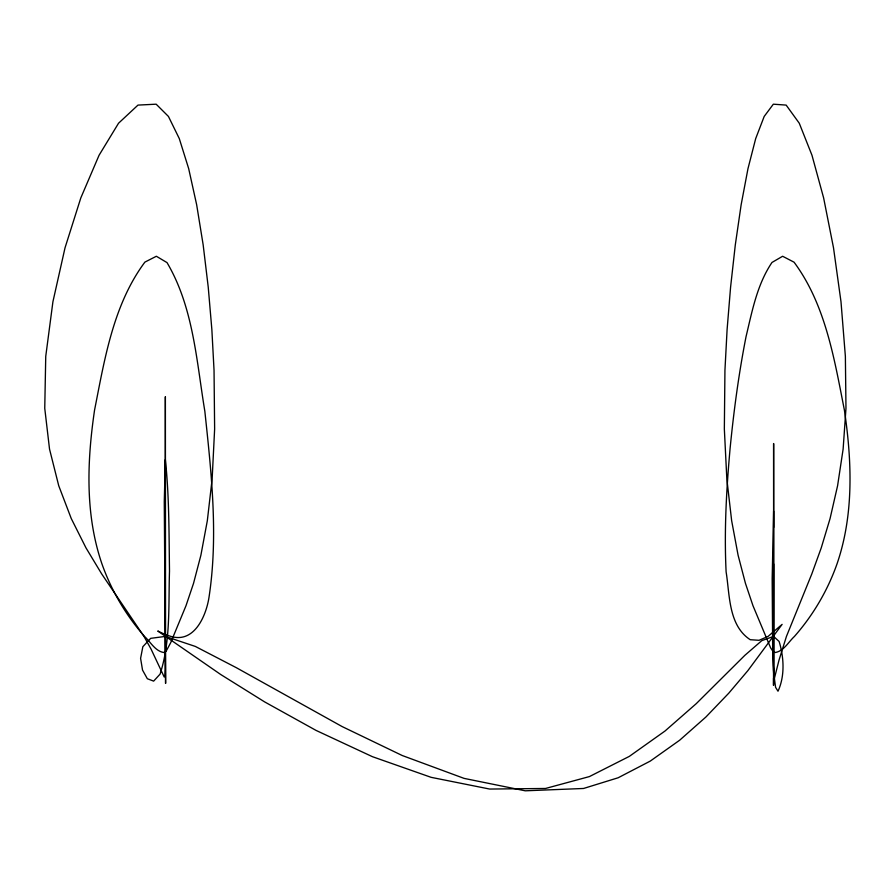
<?xml version="1.0" encoding="UTF-8"?>
<svg xmlns="http://www.w3.org/2000/svg" width="895" height="895" viewBox="0 0 895 895"><rect width="100%" height="100%" fill="white"/><g stroke="black" fill="none" stroke-linecap="round" stroke-linejoin="round"><path stroke-width="1.34" d="M773.66 563.939L773.593 671.138M773.537 678.209L773.526 685.391L773.616 511.079L772.172 578.685L772.709 654.245L773.616 672.592L775.585 687.338L778.001 691.22C785.027 676.016 783.975 657.277 779.12 641.48L773.616 636.412L761.813 640.63L744.853 655.33L696.243 703.671L664.974 731.047L629.297 756.398L589.413 776.58L545.525 788.473L489.666 789.054L431.11 777.33L372.387 756.667L316.058 730.409L264.64 701.904L220.696 674.494L157.766 631.009C162.029 633.089 166.336 635.126 170.911 636.412C194.304 643.494 206.107 615.928 208.982 597.424C218.458 535.702 211.388 472.94 204.843 411.275C196.52 361.11 193.432 307.276 167.007 262.593L156.356 256.261L144.889 262.112C113.273 304.647 104.625 359.163 94.579 409.977C87.05 461.014 84.969 514.412 101.941 563.884C111.338 590.521 125.859 615.212 144.52 636.412C150.494 641.916 155.126 651.101 163.763 652.522L166.213 651.045L170.654 642.8L186.015 605.669L193.544 583.316L200.883 555.258L207.327 520.711L212.149 478.892L214.632 429.018L214.039 370.306L211.858 329.584L208.233 287.127L203.165 244.861L196.654 204.731L188.688 168.663L179.291 138.591L168.45 116.451L156.166 104.189L137.987 105.095L118.543 123.23L99.065 155.26L80.818 197.907L65.022 247.837L52.917 301.76L45.746 356.355L44.75 408.321L49.527 449.111L58.734 485.75L71.264 518.563L85.976 547.863L101.728 573.986L143.983 636.412L151.031 649.032L164.232 677.045L165.027 675.568L165.318 669.561L165.362 396.709L165.586 683.433L164.266 501.726L165.362 459.706C169.278 496.647 168.954 533.935 169.502 571.055C168.383 605.445 170.755 640.909 160.093 674.103L153.638 681.129L147.328 678.723L142.529 670.075L140.593 658.351L142.842 646.716L150.651 638.348L165.362 636.412L195.345 646.436L236.347 667.704L342.136 726.572L402.247 755.525L464.08 778.381L525.275 790.811L583.54 788.473L618.154 777.766L650.296 761.074L679.663 740.221L705.92 716.996L728.765 693.189L747.873 670.624L782.118 624.374L768.067 636.412L759.038 640.305L750.223 639.701C728.34 625.426 729.828 594.806 726.113 571.871C724.1 530.769 726.393 489.621 730.074 448.675C733.766 411.118 738.755 373.674 746.05 336.621C752.147 311.169 757.08 284.532 771.982 262.459L782.622 256.261L794.066 262.201C825.626 304.781 834.341 359.242 844.388 410.055C851.928 461.059 853.998 514.412 837.038 563.85C827.64 590.499 813.119 615.201 794.458 636.412C788.484 641.916 783.852 651.112 775.204 652.533L772.754 651.057L770.573 647.745L752.963 605.669L745.434 583.305L738.095 555.247L731.651 520.7L726.829 478.881L724.346 429.007L724.939 370.306L727.098 329.584L730.588 287.127L735.31 244.861L741.149 204.731L747.974 168.663L755.693 138.591L764.185 116.451L773.336 104.189L786.157 105.095L799.269 123.23L811.978 155.26L823.624 197.907L833.513 247.837L840.998 301.76L845.372 356.355L845.976 408.321L843.124 449.111L837.586 485.75L830.068 518.563L821.252 547.863L811.787 573.986L786.448 636.412L779.03 660.085L774.287 678.835L773.616 665.79L773.616 443.528L773.66 527.479"/></g></svg>
